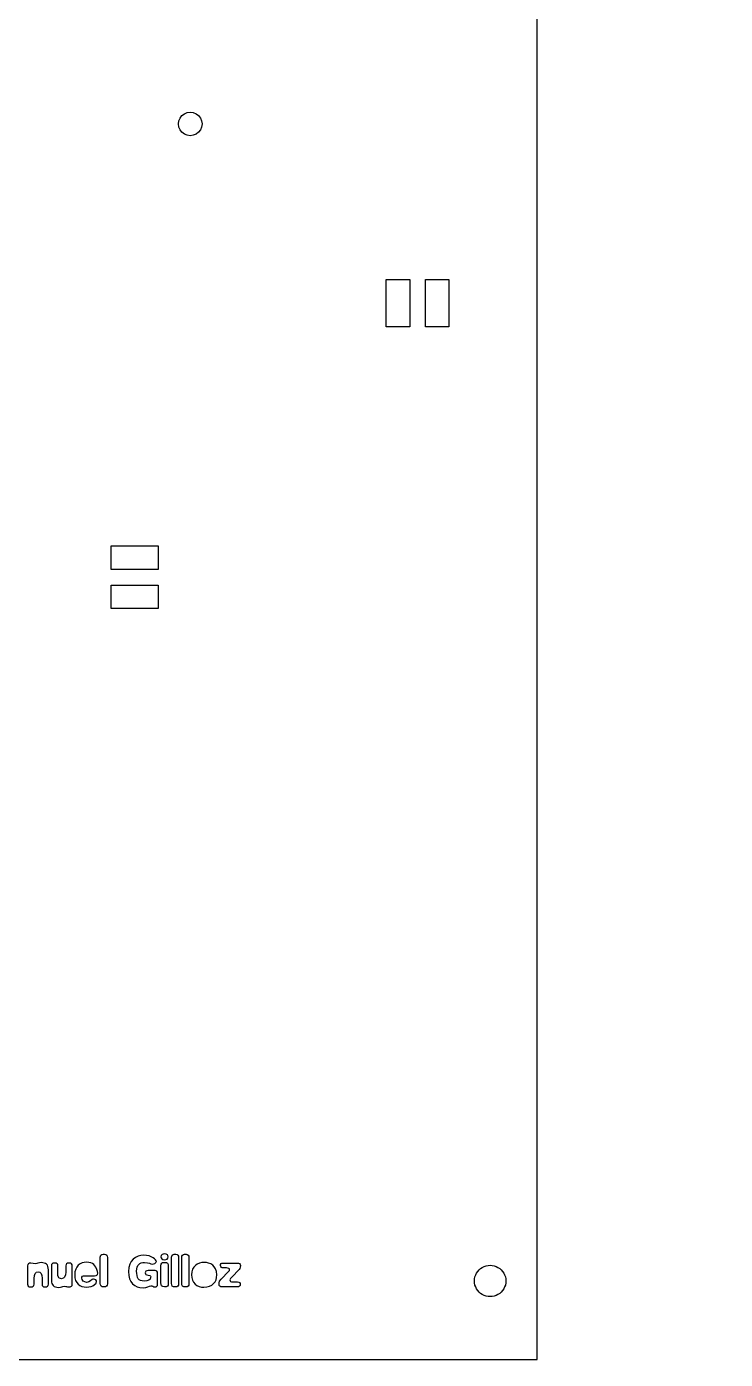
# Model space of a CAD drawing. Header units: metres. Extents: x -2440 to -2240, y -60 to 280.
# Drawn here: x -2329.5 to -2240.3, y -59.6 to 110.4 of the extents above; entities that cross this region are included whole.
import ezdxf

# ---------------------------------------------------------------- set-up
doc = ezdxf.new("R2010")
doc.units = ezdxf.units.M

msp = doc.modelspace()

# ---------------------------------------------------------------- linework, layer by layer
at = {"layer": 'COMPONENT0'}
for p, q in [((-2320.07, -46.58, 0.05), (-2320.05, -46.44, 0.05)), ((-2320.07, -49.94, 0.05), (-2320.07, -46.58, 0.05)), ((-2320.05, -46.44, 0.05), (-2319.98, -46.32, 0.05)), ((-2319.98, -46.32, 0.05), (-2319.87, -46.23, 0.05)), ((-2319.87, -46.23, 0.05), (-2319.72, -46.21, 0.05)), ((-2319.72, -46.21, 0.05), (-2319.53, -46.21, 0.05)), ((-2319.53, -46.21, 0.05), (-2319.37, -46.23, 0.05)), ((-2319.37, -46.23, 0.05), (-2319.25, -46.32, 0.05)), ((-2319.25, -46.32, 0.05), (-2319.18, -46.45, 0.05)), ((-2319.18, -46.45, 0.05), (-2319.16, -46.64, 0.05)), ((-2319.16, -46.64, 0.05), (-2319.16, -50, 0.05)), ((-2312.33, -47.67, 0.05), (-2312.3, -47.49, 0.05)), ((-2312.3, -47.49, 0.05), (-2312.23, -47.36, 0.05)), ((-2312.23, -47.36, 0.05), (-2312.12, -47.27, 0.05)), ((-2312.12, -47.27, 0.05), (-2311.98, -47.25, 0.05)), ((-2311.98, -47.25, 0.05), (-2311.76, -47.25, 0.05)), ((-2311.76, -47.25, 0.05), (-2311.6, -47.28, 0.05)), ((-2311.6, -47.28, 0.05), (-2311.48, -47.37, 0.05)), ((-2311.48, -47.37, 0.05), (-2311.41, -47.54, 0.05)), ((-2311.41, -47.54, 0.05), (-2311.39, -47.76, 0.05)), ((-2310.99, -46.58, 0.05), (-2310.96, -46.44, 0.05)), ((-2310.99, -49.94, 0.05), (-2310.99, -46.58, 0.05)), ((-2310.96, -46.44, 0.05), (-2310.89, -46.32, 0.05)), ((-2310.89, -46.32, 0.05), (-2310.78, -46.23, 0.05)), ((-2310.78, -46.23, 0.05), (-2310.63, -46.21, 0.05)), ((-2310.63, -46.21, 0.05), (-2310.45, -46.21, 0.05)), ((-2310.45, -46.21, 0.05), (-2310.28, -46.23, 0.05)), ((-2310.28, -46.23, 0.05), (-2310.16, -46.32, 0.05)), ((-2310.16, -46.32, 0.05), (-2310.09, -46.45, 0.05)), ((-2310.09, -46.45, 0.05), (-2310.07, -46.64, 0.05)), ((-2310.07, -46.64, 0.05), (-2310.07, -50, 0.05)), ((-2309.67, -46.58, 0.05), (-2309.65, -46.44, 0.05)), ((-2309.67, -49.94, 0.05), (-2309.67, -46.58, 0.05)), ((-2309.65, -46.44, 0.05), (-2309.58, -46.32, 0.05)), ((-2309.58, -46.32, 0.05), (-2309.46, -46.23, 0.05)), ((-2309.46, -46.23, 0.05), (-2309.32, -46.21, 0.05)), ((-2309.32, -46.21, 0.05), (-2309.13, -46.21, 0.05)), ((-2309.13, -46.21, 0.05), (-2308.97, -46.23, 0.05)), ((-2308.97, -46.23, 0.05), (-2308.85, -46.32, 0.05)), ((-2308.85, -46.32, 0.05), (-2308.78, -46.45, 0.05)), ((-2308.78, -46.45, 0.05), (-2308.76, -46.64, 0.05)), ((-2308.76, -46.64, 0.05), (-2308.76, -50, 0.05)), ((-2304.74, -47.64, 0.05), (-2304.72, -47.52, 0.05)), ((-2304.72, -47.52, 0.05), (-2304.66, -47.41, 0.05)), ((-2304.66, -47.41, 0.05), (-2304.55, -47.35, 0.05)), ((-2304.55, -47.35, 0.05), (-2304.4, -47.33, 0.05)), ((-2304.4, -47.33, 0.05), (-2302.56, -47.33, 0.05)), ((-2302.56, -47.33, 0.05), (-2302.42, -47.35, 0.05)), ((-2302.42, -47.35, 0.05), (-2302.3, -47.41, 0.05)), ((-2302.3, -47.41, 0.05), (-2302.22, -47.51, 0.05)), ((-2302.22, -47.51, 0.05), (-2302.2, -47.66, 0.05)), ((-2312.33, -49.86, 0.05), (-2312.33, -47.67, 0.05)), ((-2311.39, -47.76, 0.05), (-2311.39, -49.95, 0.05)), ((-2304.71, -47.79, 0.05), (-2304.74, -47.64, 0.05)), ((-2304.62, -47.89, 0.05), (-2304.71, -47.79, 0.05)), ((-2304.66, -49.39, 0.05), (-2303.7, -48.42, 0.05)), ((-2304.5, -47.94, 0.05), (-2304.62, -47.89, 0.05)), ((-2304.38, -47.96, 0.05), (-2304.5, -47.94, 0.05)), ((-2303.95, -47.96, 0.05), (-2304.38, -47.96, 0.05)), ((-2303.67, -48.01, 0.05), (-2303.95, -47.96, 0.05)), ((-2303.7, -48.42, 0.05), (-2303.6, -48.3, 0.05)), ((-2303.6, -48.07, 0.05), (-2303.67, -48.01, 0.05)), ((-2303.57, -48.16, 0.05), (-2303.6, -48.07, 0.05)), ((-2303.6, -48.3, 0.05), (-2303.57, -48.16, 0.05)), ((-2303.17, -49.02, 0.05), (-2303.45, -49.32, 0.05)), ((-2302.46, -48.3, 0.05), (-2303.17, -49.02, 0.05)), ((-2302.34, -48.18, 0.05), (-2302.46, -48.3, 0.05)), ((-2302.26, -48.05, 0.05), (-2302.34, -48.18, 0.05)), ((-2302.21, -47.88, 0.05), (-2302.26, -48.05, 0.05)), ((-2302.2, -47.66, 0.05), (-2302.21, -47.88, 0.05)), ((-2320.05, -50.13, 0.05), (-2320.07, -49.94, 0.05)), ((-2319.97, -50.27, 0.05), (-2320.05, -50.13, 0.05)), ((-2319.82, -50.35, 0.05), (-2319.97, -50.27, 0.05)), ((-2319.59, -50.37, 0.05), (-2319.82, -50.35, 0.05)), ((-2319.4, -50.35, 0.05), (-2319.59, -50.37, 0.05)), ((-2319.27, -50.28, 0.05), (-2319.4, -50.35, 0.05)), ((-2319.19, -50.16, 0.05), (-2319.27, -50.28, 0.05)), ((-2319.16, -50, 0.05), (-2319.19, -50.16, 0.05)), ((-2312.31, -50.09, 0.05), (-2312.33, -49.86, 0.05)), ((-2312.24, -50.25, 0.05), (-2312.31, -50.09, 0.05)), ((-2312.1, -50.34, 0.05), (-2312.24, -50.25, 0.05)), ((-2311.86, -50.38, 0.05), (-2312.1, -50.34, 0.05)), ((-2311.65, -50.35, 0.05), (-2311.86, -50.38, 0.05)), ((-2311.51, -50.27, 0.05), (-2311.65, -50.35, 0.05)), ((-2311.42, -50.14, 0.05), (-2311.51, -50.27, 0.05)), ((-2311.39, -49.95, 0.05), (-2311.42, -50.14, 0.05)), ((-2310.96, -50.13, 0.05), (-2310.99, -49.94, 0.05)), ((-2310.88, -50.27, 0.05), (-2310.96, -50.13, 0.05)), ((-2310.73, -50.35, 0.05), (-2310.88, -50.27, 0.05)), ((-2310.51, -50.37, 0.05), (-2310.73, -50.35, 0.05)), ((-2310.31, -50.35, 0.05), (-2310.51, -50.37, 0.05)), ((-2310.18, -50.28, 0.05), (-2310.31, -50.35, 0.05)), ((-2310.1, -50.16, 0.05), (-2310.18, -50.28, 0.05)), ((-2310.07, -50, 0.05), (-2310.1, -50.16, 0.05)), ((-2309.65, -50.13, 0.05), (-2309.67, -49.94, 0.05)), ((-2309.56, -50.27, 0.05), (-2309.65, -50.13, 0.05)), ((-2309.42, -50.35, 0.05), (-2309.56, -50.27, 0.05)), ((-2309.19, -50.37, 0.05), (-2309.42, -50.35, 0.05)), ((-2309, -50.35, 0.05), (-2309.19, -50.37, 0.05)), ((-2308.86, -50.28, 0.05), (-2309, -50.35, 0.05)), ((-2308.78, -50.16, 0.05), (-2308.86, -50.28, 0.05)), ((-2308.76, -50, 0.05), (-2308.78, -50.16, 0.05)), ((-2304.92, -49.87, 0.05), (-2304.85, -49.64, 0.05)), ((-2304.92, -50.04, 0.05), (-2304.92, -49.87, 0.05)), ((-2304.89, -50.18, 0.05), (-2304.92, -50.04, 0.05)), ((-2304.82, -50.29, 0.05), (-2304.89, -50.18, 0.05)), ((-2304.85, -49.64, 0.05), (-2304.66, -49.39, 0.05)), ((-2304.7, -50.35, 0.05), (-2304.82, -50.29, 0.05)), ((-2304.56, -50.36, 0.05), (-2304.7, -50.35, 0.05)), ((-2302.63, -50.36, 0.05), (-2304.56, -50.36, 0.05)), ((-2303.45, -49.32, 0.05), (-2303.54, -49.49, 0.05)), ((-2303.54, -49.49, 0.05), (-2303.52, -49.59, 0.05)), ((-2303.52, -49.59, 0.05), (-2303.45, -49.67, 0.05)), ((-2303.45, -49.67, 0.05), (-2303.35, -49.72, 0.05)), ((-2303.35, -49.72, 0.05), (-2303.21, -49.73, 0.05)), ((-2303.21, -49.73, 0.05), (-2302.56, -49.73, 0.05)), ((-2302.45, -50.35, 0.05), (-2302.63, -50.36, 0.05)), ((-2302.56, -49.73, 0.05), (-2302.41, -49.76, 0.05)), ((-2302.32, -50.29, 0.05), (-2302.45, -50.35, 0.05)), ((-2302.41, -49.76, 0.05), (-2302.3, -49.83, 0.05)), ((-2302.24, -50.19, 0.05), (-2302.32, -50.29, 0.05)), ((-2302.3, -49.83, 0.05), (-2302.23, -49.93, 0.05)), ((-2302.21, -50.06, 0.05), (-2302.24, -50.19, 0.05)), ((-2302.23, -49.93, 0.05), (-2302.21, -50.06, 0.05))]:
    msp.add_line(p, q, dxfattribs=at)
for points in [[(-2327.21, -47.33, 0.05), (-2327.57, -47.27, 0.05), (-2327.83, -47.3, 0.05), (-2328.02, -47.35, 0.05), (-2328.18, -47.4, 0.05), (-2328.36, -47.43, 0.05), (-2328.62, -47.39, 0.05), (-2328.93, -47.34, 0.05), (-2329.11, -47.37, 0.05), (-2329.24, -47.43, 0.05), (-2329.32, -47.54, 0.05), (-2329.34, -47.68, 0.05), (-2329.34, -50.01, 0.05), (-2329.32, -50.17, 0.05), (-2329.26, -50.28, 0.05), (-2329.15, -50.35, 0.05), (-2329.01, -50.37, 0.05), (-2328.89, -50.37, 0.05), (-2328.74, -50.35, 0.05), (-2328.63, -50.29, 0.05), (-2328.55, -50.19, 0.05), (-2328.52, -50.04, 0.05), (-2328.52, -49.3, 0.05), (-2328.48, -48.93, 0.05), (-2328.39, -48.67, 0.05), (-2328.31, -48.58, 0.05), (-2328.23, -48.51, 0.05), (-2328, -48.46, 0.05), (-2327.78, -48.51, 0.05), (-2327.62, -48.66, 0.05), (-2327.53, -48.91, 0.05), (-2327.5, -49.27, 0.05), (-2327.5, -50.04, 0.05), (-2327.48, -50.19, 0.05), (-2327.41, -50.29, 0.05), (-2327.31, -50.35, 0.05), (-2327.18, -50.37, 0.05), (-2327.05, -50.37, 0.05), (-2326.91, -50.35, 0.05), (-2326.79, -50.29, 0.05), (-2326.71, -50.19, 0.05), (-2326.68, -50.04, 0.05), (-2326.68, -48.21, 0.05), (-2326.7, -47.98, 0.05), (-2326.74, -47.78, 0.05), (-2326.82, -47.61, 0.05), (-2326.93, -47.49, 0.05), (-2327.06, -47.39, 0.05), (-2327.21, -47.33, 0.05)], [(-2325.62, -50.43, 0.05), (-2325.42, -50.45, 0.05), (-2325.15, -50.42, 0.05), (-2324.98, -50.37, 0.05), (-2324.83, -50.32, 0.05), (-2324.62, -50.29, 0.05), (-2324.48, -50.31, 0.05), (-2324.38, -50.33, 0.05), (-2324.25, -50.35, 0.05), (-2324.06, -50.36, 0.05), (-2323.89, -50.35, 0.05), (-2323.75, -50.29, 0.05), (-2323.67, -50.18, 0.05), (-2323.64, -50.04, 0.05), (-2323.64, -47.71, 0.05), (-2323.66, -47.56, 0.05), (-2323.72, -47.44, 0.05), (-2323.82, -47.37, 0.05), (-2323.97, -47.35, 0.05), (-2324.09, -47.35, 0.05), (-2324.25, -47.37, 0.05), (-2324.37, -47.43, 0.05), (-2324.44, -47.54, 0.05), (-2324.46, -47.68, 0.05), (-2324.48, -48.48, 0.05), (-2324.52, -48.85, 0.05), (-2324.62, -49.12, 0.05), (-2324.7, -49.21, 0.05), (-2324.79, -49.27, 0.05), (-2325.03, -49.33, 0.05), (-2325.26, -49.28, 0.05), (-2325.34, -49.22, 0.05), (-2325.4, -49.14, 0.05), (-2325.48, -48.91, 0.05), (-2325.5, -48.58, 0.05), (-2325.48, -47.68, 0.05), (-2325.5, -47.53, 0.05), (-2325.57, -47.43, 0.05), (-2325.68, -47.37, 0.05), (-2325.81, -47.35, 0.05), (-2325.99, -47.35, 0.05), (-2326.11, -47.37, 0.05), (-2326.21, -47.44, 0.05), (-2326.28, -47.54, 0.05), (-2326.3, -47.68, 0.05), (-2326.3, -49.58, 0.05), (-2326.29, -49.77, 0.05), (-2326.24, -49.94, 0.05), (-2326.17, -50.09, 0.05), (-2326.08, -50.22, 0.05), (-2325.95, -50.32, 0.05), (-2325.8, -50.39, 0.05), (-2325.62, -50.43, 0.05)], [(-2320.42, -48.79, 0.05), (-2320.4, -48.62, 0.05), (-2320.41, -48.43, 0.05), (-2320.49, -48.15, 0.05), (-2320.64, -47.84, 0.05), (-2320.75, -47.68, 0.05), (-2320.9, -47.54, 0.05), (-2321.08, -47.41, 0.05), (-2321.29, -47.32, 0.05), (-2321.54, -47.25, 0.05), (-2321.84, -47.23, 0.05), (-2322.12, -47.26, 0.05), (-2322.39, -47.32, 0.05), (-2322.65, -47.44, 0.05), (-2322.87, -47.61, 0.05), (-2323.06, -47.84, 0.05), (-2323.2, -48.12, 0.05), (-2323.3, -48.47, 0.05), (-2323.33, -48.89, 0.05), (-2323.3, -49.24, 0.05), (-2323.21, -49.55, 0.05), (-2323.08, -49.81, 0.05), (-2322.9, -50.02, 0.05), (-2322.68, -50.19, 0.05), (-2322.42, -50.31, 0.05), (-2322.14, -50.39, 0.05), (-2321.83, -50.41, 0.05), (-2321.52, -50.39, 0.05), (-2321.25, -50.33, 0.05), (-2321.03, -50.23, 0.05), (-2320.85, -50.12, 0.05), (-2320.6, -49.89, 0.05), (-2320.53, -49.7, 0.05), (-2320.56, -49.59, 0.05), (-2320.65, -49.49, 0.05), (-2320.78, -49.42, 0.05), (-2320.92, -49.39, 0.05), (-2321.03, -49.41, 0.05), (-2321.12, -49.45, 0.05), (-2321.3, -49.6, 0.05), (-2321.51, -49.74, 0.05), (-2321.64, -49.78, 0.05), (-2321.82, -49.8, 0.05), (-2322.04, -49.75, 0.05), (-2322.23, -49.63, 0.05), (-2322.37, -49.45, 0.05), (-2322.43, -49.26, 0.05), (-2322.4, -49.13, 0.05), (-2322.32, -49.03, 0.05), (-2322.19, -48.98, 0.05), (-2322.01, -48.96, 0.05), (-2321.07, -48.96, 0.05), (-2320.8, -48.96, 0.05), (-2320.61, -48.94, 0.05), (-2320.49, -48.89, 0.05), (-2320.42, -48.79, 0.05)], [(-2312.92, -47.2, 0.05), (-2312.91, -47.12, 0.05), (-2312.94, -47.04, 0.05), (-2313.01, -46.92, 0.05), (-2313.14, -46.79, 0.05), (-2313.33, -46.66, 0.05), (-2313.56, -46.54, 0.05), (-2313.84, -46.43, 0.05), (-2314.16, -46.36, 0.05), (-2314.54, -46.34, 0.05), (-2314.9, -46.37, 0.05), (-2315.25, -46.46, 0.05), (-2315.58, -46.61, 0.05), (-2315.87, -46.83, 0.05), (-2316.11, -47.12, 0.05), (-2316.3, -47.48, 0.05), (-2316.42, -47.91, 0.05), (-2316.46, -48.41, 0.05), (-2316.43, -48.91, 0.05), (-2316.33, -49.33, 0.05), (-2316.16, -49.69, 0.05), (-2315.95, -49.98, 0.05), (-2315.68, -50.2, 0.05), (-2315.36, -50.36, 0.05), (-2315.01, -50.46, 0.05), (-2314.61, -50.49, 0.05), (-2314.27, -50.45, 0.05), (-2314.01, -50.36, 0.05), (-2313.8, -50.27, 0.05), (-2313.6, -50.23, 0.05), (-2313.48, -50.25, 0.05), (-2313.35, -50.3, 0.05), (-2313.22, -50.35, 0.05), (-2313.05, -50.37, 0.05), (-2312.94, -50.35, 0.05), (-2312.85, -50.29, 0.05), (-2312.79, -50.2, 0.05), (-2312.77, -50.07, 0.05), (-2312.77, -48.67, 0.05), (-2312.79, -48.51, 0.05), (-2312.85, -48.39, 0.05), (-2312.95, -48.32, 0.05), (-2313.08, -48.29, 0.05), (-2313.96, -48.29, 0.05), (-2314.13, -48.31, 0.05), (-2314.24, -48.37, 0.05), (-2314.32, -48.46, 0.05), (-2314.34, -48.59, 0.05), (-2314.32, -48.71, 0.05), (-2314.25, -48.79, 0.05), (-2314.13, -48.84, 0.05), (-2313.94, -48.88, 0.05), (-2313.74, -48.93, 0.05), (-2313.66, -49.01, 0.05), (-2313.64, -49.1, 0.05), (-2313.65, -49.2, 0.05), (-2313.7, -49.39, 0.05), (-2313.86, -49.53, 0.05), (-2314.11, -49.61, 0.05), (-2314.46, -49.64, 0.05), (-2314.71, -49.62, 0.05), (-2314.92, -49.56, 0.05), (-2315.09, -49.47, 0.05), (-2315.22, -49.33, 0.05), (-2315.31, -49.16, 0.05), (-2315.38, -48.94, 0.05), (-2315.42, -48.67, 0.05), (-2315.44, -48.36, 0.05), (-2315.42, -48.08, 0.05), (-2315.36, -47.85, 0.05), (-2315.27, -47.66, 0.05), (-2315.16, -47.51, 0.05), (-2315.01, -47.39, 0.05), (-2314.84, -47.32, 0.05), (-2314.65, -47.27, 0.05), (-2314.44, -47.26, 0.05), (-2314.03, -47.29, 0.05), (-2313.78, -47.37, 0.05), (-2313.6, -47.44, 0.05), (-2313.43, -47.48, 0.05), (-2313.28, -47.45, 0.05), (-2313.11, -47.38, 0.05), (-2312.97, -47.27, 0.05), (-2312.92, -47.2, 0.05)], [(-2311.44, -46.72, 0.05), (-2311.4, -46.53, 0.05), (-2311.43, -46.39, 0.05), (-2311.51, -46.28, 0.05), (-2311.65, -46.2, 0.05), (-2311.87, -46.18, 0.05), (-2312.04, -46.2, 0.05), (-2312.19, -46.26, 0.05), (-2312.29, -46.37, 0.05), (-2312.33, -46.55, 0.05), (-2312.3, -46.69, 0.05), (-2312.23, -46.81, 0.05), (-2312.09, -46.88, 0.05), (-2311.87, -46.91, 0.05), (-2311.69, -46.89, 0.05), (-2311.54, -46.83, 0.05), (-2311.44, -46.72, 0.05)], [(-2305.23, -49.16, 0.05), (-2305.2, -48.83, 0.05), (-2305.24, -48.43, 0.05), (-2305.35, -48.09, 0.05), (-2305.52, -47.82, 0.05), (-2305.73, -47.61, 0.05), (-2305.98, -47.45, 0.05), (-2306.25, -47.34, 0.05), (-2306.54, -47.28, 0.05), (-2306.82, -47.26, 0.05), (-2307.12, -47.28, 0.05), (-2307.42, -47.35, 0.05), (-2307.69, -47.47, 0.05), (-2307.93, -47.64, 0.05), (-2308.13, -47.86, 0.05), (-2308.29, -48.13, 0.05), (-2308.39, -48.46, 0.05), (-2308.43, -48.84, 0.05), (-2308.4, -49.2, 0.05), (-2308.3, -49.52, 0.05), (-2308.16, -49.79, 0.05), (-2307.97, -50.02, 0.05), (-2307.74, -50.19, 0.05), (-2307.47, -50.32, 0.05), (-2307.17, -50.4, 0.05), (-2306.84, -50.42, 0.05), (-2306.46, -50.39, 0.05), (-2306.12, -50.3, 0.05), (-2305.84, -50.15, 0.05), (-2305.61, -49.96, 0.05), (-2305.43, -49.73, 0.05), (-2305.3, -49.46, 0.05), (-2305.23, -49.16, 0.05)]]:
    msp.add_polyline3d(points, dxfattribs=at)
at = {"layer": 'Layer0'}
for points in [[(-2240.34, 199.38, 0.03), (-2263.34, 199.38, 0.03), (-2263.34, 280.38, 0.02), (-2417.34, 280.38, 0.02), (-2417.34, 199.38, 0.03), (-2440.34, 199.38, 0.03), (-2440.34, 116.38, 0.03), (-2416.34, 116.38, 0.03), (-2416.34, -59.62, 0.03), (-2264.34, -59.62, 0.03), (-2264.34, 116.38, 0.03), (-2240.34, 116.38, 0.03), (-2240.34, 199.38, 0.03)], [(-2309.34, 96.67, 0.03), (-2309.65, 96.91, 0.03), (-2309.89, 97.22, 0.03), (-2310.04, 97.58, 0.03), (-2310.09, 97.97, 0.03), (-2310.04, 98.36, 0.03), (-2309.89, 98.72, 0.03), (-2309.65, 99.03, 0.03), (-2309.34, 99.27, 0.03), (-2308.97, 99.42, 0.03), (-2308.59, 99.47, 0.03), (-2308.2, 99.42, 0.03), (-2307.84, 99.27, 0.03), (-2307.53, 99.03, 0.03), (-2307.29, 98.72, 0.03), (-2307.14, 98.36, 0.03), (-2307.09, 97.97, 0.03), (-2307.14, 97.58, 0.03), (-2307.29, 97.22, 0.03), (-2307.53, 96.91, 0.03), (-2307.84, 96.67, 0.03), (-2308.2, 96.52, 0.03), (-2308.59, 96.47, 0.03), (-2308.97, 96.52, 0.03), (-2309.34, 96.67, 0.03)], [(-2283.59, 72.11, 0.03), (-2283.59, 78.11, 0.03), (-2280.59, 78.11, 0.03), (-2280.59, 72.11, 0.03), (-2283.59, 72.11, 0.03)], [(-2278.59, 72.11, 0.03), (-2278.59, 78.11, 0.03), (-2275.59, 78.11, 0.03), (-2275.59, 72.11, 0.03), (-2278.59, 72.11, 0.03)], [(-2312.7, 44.15, 0.03), (-2312.7, 41.15, 0.03), (-2318.7, 41.15, 0.03), (-2318.7, 44.15, 0.03), (-2312.7, 44.15, 0.03)], [(-2312.7, 39.15, 0.03), (-2312.7, 36.15, 0.03), (-2318.7, 36.15, 0.03), (-2318.7, 39.15, 0.03), (-2312.7, 39.15, 0.03)], [(-2271.75, -48.21, 0.03), (-2271.55, -48.03, 0.03), (-2271.34, -47.89, 0.03), (-2271.1, -47.77, 0.03), (-2270.85, -47.69, 0.03), (-2270.6, -47.64, 0.03), (-2270.34, -47.62, 0.03), (-2270.08, -47.64, 0.03), (-2269.82, -47.69, 0.03), (-2269.57, -47.77, 0.03), (-2269.34, -47.89, 0.03), (-2269.12, -48.03, 0.03), (-2268.92, -48.21, 0.03), (-2268.75, -48.4, 0.03), (-2268.6, -48.62, 0.03), (-2268.49, -48.85, 0.03), (-2268.4, -49.1, 0.03), (-2268.35, -49.36, 0.03), (-2268.34, -49.62, 0.03), (-2268.35, -49.88, 0.03), (-2268.4, -50.14, 0.03), (-2268.49, -50.39, 0.03), (-2268.6, -50.62, 0.03), (-2268.75, -50.84, 0.03), (-2268.92, -51.03, 0.03), (-2269.12, -51.21, 0.03), (-2269.34, -51.35, 0.03), (-2269.57, -51.47, 0.03), (-2269.82, -51.55, 0.03), (-2270.08, -51.6, 0.03), (-2270.34, -51.62, 0.03), (-2270.6, -51.6, 0.03), (-2270.85, -51.55, 0.03), (-2271.1, -51.47, 0.03), (-2271.34, -51.35, 0.03), (-2271.55, -51.21, 0.03), (-2271.75, -51.03, 0.03), (-2271.92, -50.84, 0.03), (-2272.07, -50.62, 0.03), (-2272.18, -50.39, 0.03), (-2272.27, -50.14, 0.03), (-2272.32, -49.88, 0.03), (-2272.34, -49.62, 0.03), (-2272.32, -49.36, 0.03), (-2272.27, -49.1, 0.03), (-2272.18, -48.85, 0.03), (-2272.07, -48.62, 0.03), (-2271.92, -48.4, 0.03), (-2271.75, -48.21, 0.03)]]:
    msp.add_polyline3d(points, dxfattribs=at)

doc.saveas('drawing.dxf')
